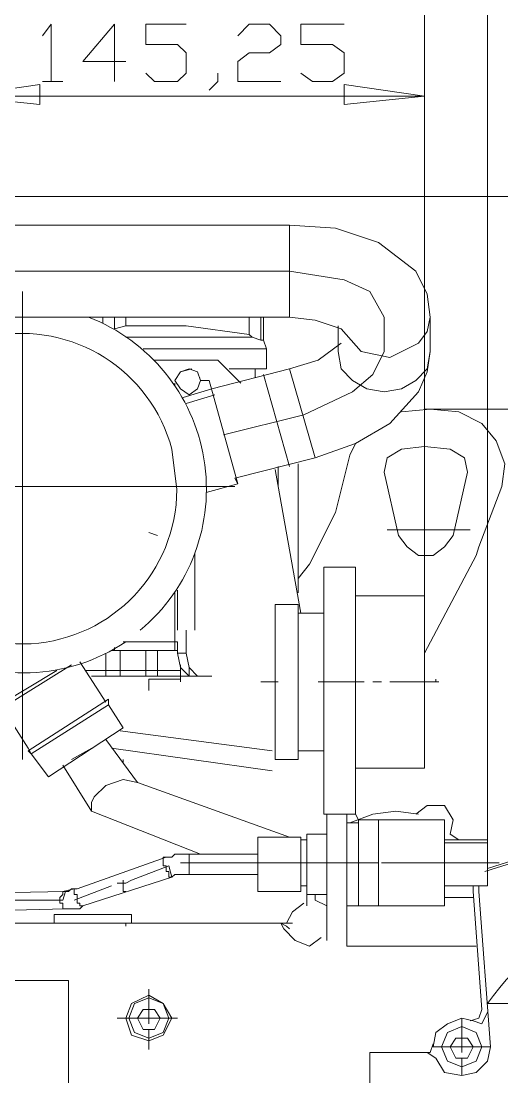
# Model space of a CAD drawing. Header units: millimetres. Extents: x 0.2 to 11.3, y 0.2 to 8.
# Drawn here: x 5.086 to 5.365, y 2.403 to 3.016 of the extents above; entities that cross this region are included whole.
import ezdxf

# ---------------------------------------------------------------- set-up
doc = ezdxf.new("R2010")
doc.units = ezdxf.units.MM
doc.layers.add('PDF_几何图形', color=7, linetype='Continuous')

msp = doc.modelspace()

# ---------------------------------------------------------------- linework, layer by layer
at = {"layer": 'PDF_几何图形', "lineweight": 13}
for points in [[(5.32, 3.21722), (5.32, 3.01889), (5.32, 2.72056)], [(5.35667, 3.06889), (5.35667, 2.53889), (5.33167, 2.53889)], [(5.11, 2.98056), (5.09833, 2.98056), (5.10333, 2.98056), (5.10333, 3.01389), (5.09833, 3.00722)], [(5.14, 2.98056), (5.14, 3.01389), (5.12167, 2.99222), (5.14667, 2.99222)], [(5.15833, 2.98556), (5.16333, 2.98056), (5.17667, 2.98056), (5.18167, 2.98556), (5.18167, 2.99722), (5.17667, 3.00222), (5.15833, 3.00222), (5.15833, 3.01389), (5.18167, 3.01389)], [(5.21167, 3.00722), (5.21833, 3.01389), (5.23, 3.01389), (5.23667, 3.00722), (5.23667, 3.00222), (5.23, 2.99722), (5.21833, 2.99722), (5.21167, 2.99222), (5.21167, 2.98056), (5.23667, 2.98056)], [(5.24833, 2.98556), (5.255, 2.98056), (5.26667, 2.98056), (5.27333, 2.98556), (5.27333, 2.99722), (5.26667, 3.00222), (5.24833, 3.00222), (5.24833, 3.01389), (5.27333, 3.01389)], [(5.32, 2.63222), (5.32, 2.99556)], [(5.2, 2.98556), (5.2, 2.98056), (5.195, 2.97556)], [(5.32, 2.97222), (5.185, 2.97222), (5.05, 2.97222)], [(5.95167, 2.91389), (5.055, 2.91389)], [(5.06667, 2.84389), (5.24167, 2.84389), (5.24167, 2.89722), (5.06667, 2.89722)], [(5.32333, 2.84389), (5.32167, 2.85722), (5.315, 2.87056), (5.29333, 2.88722), (5.26833, 2.89556), (5.24167, 2.89722)], [(5.20333, 2.77556), (5.25, 2.78722), (5.27833, 2.80056), (5.29, 2.81056), (5.29667, 2.82389), (5.29667, 2.84389), (5.28833, 2.85889), (5.27333, 2.86556), (5.24167, 2.87056), (5.06667, 2.87056)], [(5.08667, 2.85889), (5.08667, 2.58722)], [(5.13333, 2.84389), (5.13333, 2.84056)], [(5.14667, 2.84389), (5.14667, 2.83889), (5.14, 2.83722), (5.14, 2.84389)], [(5.21833, 2.84389), (5.21833, 2.83389), (5.18167, 2.83889), (5.14667, 2.83889)], [(5.20667, 2.81389), (5.22833, 2.81389), (5.22833, 2.82556), (5.22667, 2.83056), (5.22667, 2.84389)], [(5.225, 2.84389), (5.225, 2.83056), (5.22, 2.83222), (5.21833, 2.83389)], [(5.27, 2.83889), (5.27, 2.82389), (5.27167, 2.81389), (5.27833, 2.80722), (5.28667, 2.80222), (5.29667, 2.80056), (5.30667, 2.80222), (5.315, 2.80722), (5.32167, 2.81389), (5.32333, 2.82389), (5.32333, 2.84389), (5.32167, 2.83556), (5.31667, 2.82889), (5.3, 2.82056), (5.28333, 2.82389), (5.27167, 2.83722), (5.25667, 2.84222), (5.24167, 2.84389)], [(5.15667, 2.82556), (5.22833, 2.82556), (5.22667, 2.83056), (5.225, 2.83056), (5.22, 2.83222), (5.14667, 2.83222)], [(5.24167, 2.81389), (5.25833, 2.81889), (5.27167, 2.82889)], [(5.16333, 2.81889), (5.2, 2.81889), (5.21333, 2.80556)], [(5.25667, 2.76222), (5.28, 2.77056), (5.3, 2.78222), (5.31667, 2.80056), (5.32167, 2.81222), (5.32333, 2.82389)], [(5.18833, 2.81222), (5.19, 2.80722), (5.18833, 2.81222), (5.18333, 2.81389), (5.17833, 2.81222), (5.175, 2.80722), (5.17833, 2.80222), (5.18333, 2.79889), (5.18833, 2.80222), (5.19, 2.80722), (5.195, 2.80722), (5.21167, 2.74722)], [(5.17833, 2.81222), (5.185, 2.81389)], [(5.17833, 2.81222), (5.17833, 2.81222)], [(5.19333, 2.74222), (5.21167, 2.74722), (5.21, 2.75056), (5.25667, 2.76222), (5.24167, 2.81389), (5.19667, 2.80222), (5.18, 2.79722)], [(5.185, 2.81389), (5.185, 2.81389)], [(5.22167, 2.81389), (5.22167, 2.80889)], [(5.19, 2.80889), (5.19, 2.80889)], [(5.19, 2.80889), (5.19, 2.80889)], [(5.22667, 2.81056), (5.24167, 2.75722)], [(5.175, 2.80556), (5.175, 2.80556)], [(5.175, 2.80556), (5.175, 2.80389)], [(5.175, 2.80556), (5.175, 2.80556)], [(5.175, 2.80556), (5.175, 2.80556)], [(5.17667, 2.80222), (5.17667, 2.80222)], [(5.19833, 2.79889), (5.18167, 2.79389)], [(5.32, 2.64889), (5.35, 2.70556), (5.35167, 2.71056), (5.365, 2.74556), (5.36667, 2.75889), (5.36167, 2.77222), (5.35333, 2.78222), (5.34, 2.78889), (5.32333, 2.79056), (5.30667, 2.78889)], [(5.95167, 2.79056), (5.32, 2.79056)], [(5.32, 2.78056), (5.32, 2.69889)], [(5.28, 2.77056), (5.27667, 2.76389), (5.26833, 2.73056), (5.25333, 2.70056), (5.24667, 2.69222)], [(5.235, 2.74556), (5.235, 2.75722)], [(5.24667, 2.75889), (5.24667, 2.68389)], [(5.23333, 2.75556), (5.24167, 2.70889), (5.24833, 2.67222)], [(4.96667, 2.74556), (5.21, 2.74556)], [(5.29833, 2.72056), (5.34667, 2.72056)], [(5.16, 2.71889), (5.165, 2.71722)], [(5.18667, 2.66222), (5.18667, 2.70722)], [(5.26333, 2.48222), (5.26333, 2.55556), (5.26167, 2.55556), (5.26167, 2.69889), (5.28, 2.69889), (5.28, 2.55556), (5.28167, 2.55222), (5.28167, 2.50222)], [(5.175, 2.68389), (5.175, 2.65056)], [(5.17667, 2.66222), (5.17667, 2.68556)], [(5.28, 2.58222), (5.32, 2.58222), (5.32, 2.68222), (5.28, 2.68222)], [(5.24667, 2.67222), (5.26167, 2.67222)], [(5.18167, 2.64889), (5.18333, 2.64056), (5.18333, 2.63556), (5.17833, 2.64056), (5.17667, 2.64889), (5.18167, 2.64889), (5.18167, 2.66222)], [(5.145, 2.65556), (5.17667, 2.65556)], [(5.17667, 2.65556), (5.17667, 2.64889), (5.17667, 2.65556)], [(5.135, 2.64889), (5.135, 2.63556)], [(5.13833, 2.65056), (5.17667, 2.65056)], [(5.14, 2.65222), (5.14, 2.65056)], [(5.14333, 2.65056), (5.14333, 2.63556)], [(5.15833, 2.63556), (5.15833, 2.65056)], [(5.165, 2.65056), (5.165, 2.63556)], [(5.115, 2.64222), (5.075, 2.61722)], [(5.135, 2.62056), (5.12, 2.64389)], [(5.17833, 2.64222), (5.17833, 2.63222)], [(5.18333, 2.64056), (5.18833, 2.63556)], [(5.13667, 2.62222), (5.13667, 2.61889), (5.145, 2.60556), (5.10167, 2.57722), (5.09167, 2.59056), (5.13667, 2.61889), (5.13667, 2.62222), (5.09, 2.59222), (5.09167, 2.59056), (5.09, 2.59389), (5.075, 2.61722), (5.07333, 2.61889), (5.10667, 2.63889)], [(5.12333, 2.63889), (5.17833, 2.63889)], [(5.12667, 2.63556), (5.19667, 2.63556), (5.17833, 2.63556)], [(5.16, 2.62722), (5.16, 2.63389), (5.17833, 2.63389)], [(5.235, 2.63222), (5.225, 2.63222)], [(5.285, 2.63222), (5.25833, 2.63222)], [(5.29, 2.63222), (5.295, 2.63222)], [(5.3, 2.63222), (5.32833, 2.63222)], [(5.32667, 2.63389), (5.32667, 2.63222)], [(5.14333, 2.60389), (5.23167, 2.59222)], [(5.135, 2.59889), (5.15333, 2.57389), (5.24167, 2.54222)], [(5.115, 2.58722), (5.13, 2.59556)], [(5.13833, 2.59389), (5.23167, 2.58056)], [(5.24667, 2.59222), (5.26167, 2.59222)], [(5.145, 2.58722), (5.145, 2.58556)], [(5.14833, 2.58556), (5.14833, 2.58556)], [(5.35667, 2.52389), (5.55667, 2.58722), (5.55667, 2.58556), (5.355, 2.52222)], [(5.11, 2.58389), (5.12667, 2.55722), (5.19, 2.53222)], [(5.12667, 2.55722), (5.12667, 2.56222), (5.12833, 2.56556), (5.135, 2.57222), (5.145, 2.57556), (5.15333, 2.57389)], [(5.26167, 2.55556), (5.28, 2.55556)], [(5.275, 2.55556), (5.275, 2.47889), (5.35, 2.47889)], [(5.31667, 2.55556), (5.30333, 2.55722), (5.29, 2.55556), (5.27667, 2.55056)], [(5.34, 2.54056), (5.335, 2.54389), (5.33667, 2.55222), (5.33167, 2.56056), (5.32167, 2.56056), (5.315, 2.55556)], [(5.275, 2.50222), (5.28167, 2.50222), (5.29333, 2.50222), (5.33167, 2.50222), (5.33167, 2.55222), (5.29333, 2.55222), (5.28167, 2.55222)], [(5.275, 2.55056), (5.28167, 2.55056)], [(5.28833, 2.55222), (5.315, 2.55222)], [(5.29333, 2.55222), (5.29333, 2.50222)], [(5.315, 2.55222), (5.315, 2.55222)], [(5.26333, 2.54389), (5.25167, 2.54389), (5.25167, 2.50889), (5.26333, 2.50889)], [(5.24833, 2.54056), (5.25167, 2.54056)], [(5.33167, 2.54056), (5.35667, 2.54056), (5.35667, 2.51389)], [(5.335, 2.54056), (5.335, 2.54056)], [(5.335, 2.54056), (5.335, 2.54056)], [(5.22333, 2.52056), (5.18333, 2.52056), (5.18167, 2.52056), (5.18, 2.52056), (5.17833, 2.52056), (5.17667, 2.52056), (5.175, 2.52056), (5.17333, 2.51889), (5.17167, 2.51889), (5.17167, 2.52056), (5.17167, 2.52222), (5.17, 2.52222), (5.17, 2.52389), (5.17, 2.52556), (5.16833, 2.52556), (5.16833, 2.52722), (5.16833, 2.52889), (5.16833, 2.53056), (5.17, 2.53056), (5.11833, 2.51222), (5.11667, 2.51222)], [(5.16833, 2.53056), (5.16833, 2.53056)], [(5.16833, 2.53056), (5.16833, 2.53056)], [(5.17, 2.53056), (5.17167, 2.53056), (5.17333, 2.53056), (5.175, 2.53222), (5.17833, 2.53222), (5.18, 2.53222), (5.18333, 2.53222), (5.22333, 2.53222)], [(5.18333, 2.53222), (5.18333, 2.52056)], [(5.14167, 2.51556), (5.14667, 2.51556), (5.15, 2.51722), (5.17167, 2.52556), (5.17333, 2.51889), (5.12167, 2.50222), (5.12, 2.50222), (5.12, 2.50389), (5.11833, 2.50389), (5.11833, 2.50556), (5.11833, 2.50722), (5.11833, 2.50889), (5.11667, 2.50889), (5.11667, 2.51056), (5.11667, 2.51222), (5.115, 2.51222), (5.11333, 2.51056), (5.11167, 2.51056), (5.11, 2.51056)], [(5.16833, 2.52889), (5.16833, 2.52889)], [(5.16833, 2.52889), (5.16833, 2.52889)], [(5.16833, 2.52889), (5.16833, 2.52889)], [(5.16833, 2.52889), (5.16833, 2.52889)], [(5.16833, 2.52722), (5.16833, 2.52722)], [(5.16833, 2.52722), (5.16833, 2.52722)], [(5.16833, 2.52722), (5.16833, 2.52722)], [(5.17, 2.52556), (5.17, 2.52556)], [(5.17833, 2.52722), (5.28167, 2.52722), (5.29333, 2.52722)], [(5.295, 2.52722), (5.36333, 2.52722)], [(5.17, 2.52389), (5.17, 2.52389)], [(5.17, 2.52389), (5.17, 2.52389)], [(5.17, 2.52222), (5.17, 2.52222)], [(5.17, 2.52222), (5.17, 2.52222)], [(5.17167, 2.52056), (5.17167, 2.52056)], [(5.17167, 2.52056), (5.17167, 2.52056)], [(5.17167, 2.52056), (5.17167, 2.52056)], [(5.17167, 2.52056), (5.17167, 2.52056)], [(5.17167, 2.52056), (5.17167, 2.52056)], [(5.17333, 2.51889), (5.17333, 2.51889)], [(5.17333, 2.51889), (5.17333, 2.51889)], [(5.11167, 2.50056), (5.11, 2.50056), (5.11, 2.50222), (5.11, 2.50389), (5.10833, 2.50389), (5.10833, 2.50556), (5.10833, 2.50722), (5.11, 2.50889), (5.11, 2.51056), (5.11667, 2.51222), (5.11833, 2.51222)], [(5.115, 2.51222), (5.115, 2.51222)], [(5.13833, 2.51389), (5.11667, 2.50556)], [(5.11667, 2.51222), (5.11667, 2.51222)], [(5.11667, 2.51222), (5.11667, 2.51222)], [(5.11833, 2.51222), (5.11833, 2.51222)], [(5.14667, 2.51056), (5.145, 2.51056), (5.145, 2.51722)], [(5.25167, 2.51389), (5.24833, 2.51389)], [(5.35667, 2.44056), (5.35333, 2.43389), (5.34833, 2.43556), (5.34167, 2.43722), (5.33333, 2.43389), (5.32667, 2.42889), (5.325, 2.42056), (5.35833, 2.42056), (5.35167, 2.51056), (5.35167, 2.51389)], [(5.34833, 2.51389), (5.34833, 2.51056), (5.35333, 2.44222), (5.35167, 2.43722), (5.34667, 2.43556)], [(4.84667, 2.50556), (5.11167, 2.51056), (5.11, 2.50556), (5.075, 2.50556)], [(5.10833, 2.50722), (5.10833, 2.50722)], [(5.10833, 2.50722), (5.10833, 2.50722)], [(5.11, 2.51056), (5.11, 2.51056)], [(5.11, 2.51056), (5.11, 2.51056)], [(5.11, 2.51056), (5.11, 2.51056)], [(5.11, 2.51056), (5.11, 2.51056)], [(5.11, 2.50889), (5.11, 2.50889)], [(5.11, 2.50889), (5.11, 2.50889)], [(5.11, 2.50889), (5.11, 2.50889)], [(5.11167, 2.51056), (5.11167, 2.51056)], [(5.11167, 2.51056), (5.11167, 2.51056)], [(5.11667, 2.51056), (5.11667, 2.51056)], [(5.11667, 2.51056), (5.11667, 2.51056)], [(5.11667, 2.51056), (5.11667, 2.51056)], [(5.11667, 2.50889), (5.11667, 2.50889)], [(5.11833, 2.50889), (5.11833, 2.50889)], [(5.11833, 2.50722), (5.11833, 2.50722)], [(5.11833, 2.50722), (5.11833, 2.50722)], [(5.25167, 2.50889), (5.25167, 2.50222)], [(5.25667, 2.50889), (5.25667, 2.50556), (5.26333, 2.50222)], [(5.33167, 2.50722), (5.34833, 2.50722)], [(4.83167, 2.49389), (4.83, 2.49389), (4.83167, 2.49389), (4.83333, 2.49389), (4.835, 2.49389), (4.83667, 2.49389), (4.83833, 2.49389), (4.84, 2.49389), (4.84167, 2.49389), (4.845, 2.49389), (4.84667, 2.49389), (5.11167, 2.50056), (5.11333, 2.50056), (5.115, 2.50056), (5.11667, 2.50056), (5.11833, 2.50056), (5.12, 2.50056), (5.12167, 2.50222)], [(5.10833, 2.50556), (5.10833, 2.50556)], [(5.10833, 2.50556), (5.10833, 2.50556)], [(5.10833, 2.50389), (5.10833, 2.50389)], [(5.11, 2.50222), (5.11, 2.50222)], [(5.11, 2.50222), (5.11, 2.50222)], [(5.11, 2.50222), (5.11, 2.50222)], [(5.11, 2.50056), (5.11, 2.50056)], [(5.11, 2.50056), (5.11, 2.50056)], [(5.11, 2.50056), (5.11, 2.50056)], [(5.11, 2.50056), (5.11, 2.50056)], [(5.11167, 2.50056), (5.11167, 2.50056)], [(5.11167, 2.50056), (5.11167, 2.50056)], [(5.11167, 2.50056), (5.11167, 2.50056)], [(5.11833, 2.50556), (5.11833, 2.50556)], [(5.11833, 2.50556), (5.11833, 2.50556)], [(5.11833, 2.50389), (5.11833, 2.50389)], [(5.12, 2.50389), (5.12, 2.50389)], [(5.12, 2.50222), (5.12, 2.50222)], [(5.12, 2.50222), (5.12, 2.50222)], [(5.12, 2.50222), (5.12, 2.50222)], [(5.12, 2.50222), (5.12, 2.50222)], [(5.12167, 2.50222), (5.12167, 2.50222)], [(5.12167, 2.50222), (5.12167, 2.50222)], [(5.12167, 2.50222), (5.12167, 2.50222)], [(5.25, 2.50389), (5.24333, 2.49889), (5.24, 2.49222)], [(5.105, 2.49222), (5.105, 2.49722), (5.15, 2.49722), (5.15, 2.49222)], [(5.24333, 2.49222), (4.98667, 2.49222), (4.98, 2.48889), (4.97667, 2.48056), (4.98, 2.47389), (4.98667, 2.47056), (4.98667, 2.32889), (4.99, 2.32889)], [(5.09, 2.49222), (5.145, 2.49222), (5.16833, 2.49222)], [(5.14667, 2.49222), (5.14667, 2.49056)], [(5.24167, 2.48889), (5.24, 2.49056), (5.23667, 2.49222), (5.23833, 2.48889), (5.245, 2.48222), (5.25333, 2.47889), (5.26, 2.48389)], [(4.98667, 2.35889), (5.11333, 2.35889), (5.11333, 2.45889), (4.98667, 2.45889)], [(5.16, 2.43389), (5.16, 2.45389)], [(5.14167, 2.43722), (5.17667, 2.43722)], [(5.34167, 2.41722), (5.34167, 2.43722)], [(5.16, 2.43056), (5.16, 2.41889)], [(5.35833, 2.42056), (5.35667, 2.41222), (5.35, 2.40556), (5.34167, 2.40389), (5.33167, 2.40556), (5.32667, 2.41389), (5.32167, 2.41722), (5.28833, 2.41722), (5.28833, 2.34556), (5.28167, 2.32389), (4.99833, 2.32389), (4.99167, 2.32722), (4.98833, 2.33556)], [(5.32, 2.41722), (5.32333, 2.41722), (5.325, 2.42222)], [(5.34167, 2.41389), (5.34167, 2.40389)]]:
    msp.add_lwpolyline(points, dxfattribs=at)
for points in [[(5.09667, 2.97889), (5.05, 2.97222), (5.09667, 2.96722)], [(5.27333, 2.96722), (5.32, 2.97222), (5.27333, 2.97889)], [(5.335, 2.76722), (5.34333, 2.76222), (5.345, 2.75389), (5.33667, 2.71722), (5.33167, 2.71056), (5.325, 2.70556), (5.31667, 2.70556), (5.31, 2.71056), (5.305, 2.71722), (5.29667, 2.75389), (5.29833, 2.76222), (5.30667, 2.76722), (5.32, 2.76889)], [(5.24667, 2.58722), (5.24667, 2.67722), (5.23333, 2.67722), (5.23333, 2.58722)], [(5.24833, 2.51056), (5.24833, 2.54222), (5.22333, 2.54222), (5.22333, 2.51056)], [(5.35667, 2.51389), (5.33167, 2.51389)], [(5.17333, 2.43722), (5.16833, 2.42722), (5.16, 2.42389), (5.15, 2.42722), (5.14667, 2.43722), (5.15, 2.44556), (5.16, 2.45056), (5.16833, 2.44556)], [(5.17167, 2.43722), (5.16833, 2.44556), (5.16, 2.44889), (5.15167, 2.44556), (5.14833, 2.43722), (5.15167, 2.42889), (5.16, 2.42556), (5.16833, 2.42889)], [(5.16333, 2.44222), (5.16667, 2.43722), (5.16333, 2.43056), (5.15667, 2.43056), (5.15333, 2.43722), (5.15667, 2.44222)], [(5.35333, 2.42056), (5.35, 2.42889), (5.34167, 2.43222), (5.33333, 2.42889), (5.33, 2.42056), (5.33333, 2.41222), (5.34167, 2.40889), (5.35, 2.41222)], [(5.34833, 2.42056), (5.345, 2.42556), (5.33833, 2.42556), (5.335, 2.42056), (5.33833, 2.41389), (5.345, 2.41389)]]:
    msp.add_lwpolyline(points, close=True, dxfattribs=at)
for points in [[(5.17628, 2.74389, -15.257503), (5.17333, 2.76722), (5.17628, 2.74389)], [(5.38333, 2.44556), (5.40667, 2.44556), (5.35667, 2.44556, -1.192061), (5.57667, 2.22556)]]:
    msp.add_lwpolyline(points, format="xyb", dxfattribs=at)
for centre, radius, start, end in [((5.08668, 2.74425), 0.10675, 309.78941, 68.96472), ((5.08708, 2.74451), 0.10706, 114.1184, 303.81693)]:
    msp.add_arc(centre, radius, start, end, dxfattribs=at)

doc.saveas('drawing.dxf')
